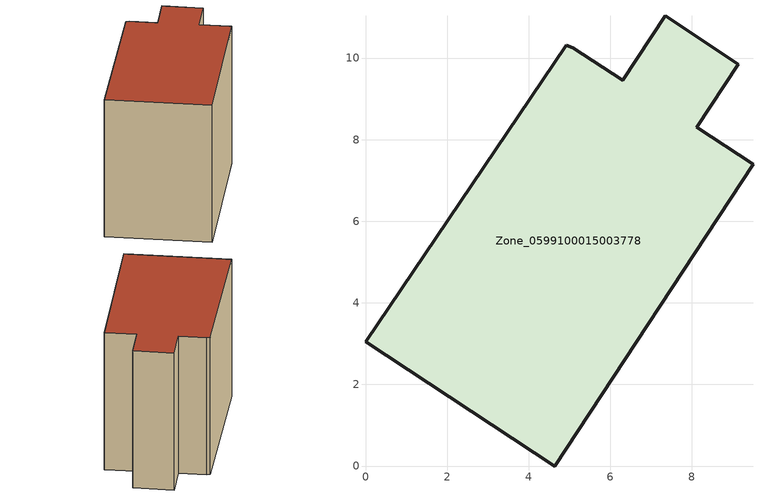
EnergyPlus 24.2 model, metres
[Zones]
Zone_0599100015003778
 floor ground (C_G): 6.31,9.45 7.35,11.03 9.14,9.85 8.12,8.3 9.5,7.39 4.64,0 0,3.05 4.92,10.31 5.09,10.25 z0.91
 wall outside (C_F): 8.12,8.3 9.14,9.85 7.35,11.03 6.31,9.45 5.09,10.25 4.92,10.31 0,3.05 4.64,0 9.5,7.39 8.12,8.3 z0.91:8.78
 roof outside (C_R): 5.09,10.25 4.92,10.31 0,3.05 4.64,0 9.5,7.39 8.12,8.3 9.14,9.85 7.35,11.03 6.31,9.45 z8.78
[BUILDING]
Pand.0599100015003778: North Axis=0; Terrain=City; Loads Convergence Tolerance Value=0.04; Temperature Convergence Tolerance Value=0.4; Solar Distribution=FullExterior; Maximum Number of Warmup Days=25; Minimum Number of Warmup Days=1
[Site:Location]
Rotterdam.The.Hague.AP_ZH_NLD Design_Conditions: Latitude=51.96; Longitude=4.45; Time Zone=1; Elevation=-4.5
[SITE:GROUNDTEMPERATURE:BUILDINGSURFACE]
18, 18, 18, 18, 18, 18, 18, 18, 18, 18, 18, 18
[MATERIAL] Thermal Absorptance=0.9; Solar Absorptance=0.7; Visible Absorptance=0.7
Name | Roughness | Thickness | Conductivity | Density | Specific Heat
G.TI.1965-1974 | MediumSmooth | 0.15 | 0.882353 | 540 | 1210
F.TI.1965-1974 | Rough | 0.3 | 0.697674 | 1920 | 840
R.TI.1965-1974 | MediumRough | 0.2 | 0.232558 | 1500 | 1000
[CONSTRUCTION]
C_G: G.TI.1965-1974
C_F: F.TI.1965-1974
C_R: R.TI.1965-1974
[ZONE]
Zone_0599100015003778: Type=1; Multiplier=1; Ceiling Height=Autocalculate; Volume=Autocalculate; Floor Area=autocalculate; Part of Total Floor Area=Yes
[ZONEINFILTRATION:DESIGNFLOWRATE]
Infil_Zone_0599100015003778: Zone or ZoneList or Space or SpaceList=Zone_0599100015003778; Schedule=AlwaysOn; Design Flow Rate Calculation Method=Flow/Area; Flow Rate per Floor Area=0.003; Constant Term Coefficient=1; Temperature Term Coefficient=0; Velocity Term Coefficient=0; Velocity Squared Term Coefficient=0
[HVACTEMPLATE:ZONE:IDEALLOADSAIRSYSTEM]
Zone_0599100015003778: Maximum Heating Supply Air Temperature=50; Minimum Cooling Supply Air Temperature=13; Maximum Heating Supply Air Humidity Ratio=0.0156; Minimum Cooling Supply Air Humidity Ratio=0.0077; Heating Limit=NoLimit; Cooling Limit=NoLimit; Dehumidification Control Type=ConstantSensibleHeatRatio; Cooling Sensible Heat Ratio=0.7; Dehumidification Setpoint=60; Humidification Control Type=None; Humidification Setpoint=30; Outdoor Air Method=None; Outdoor Air Flow Rate per Person=0.00944; Outdoor Air Flow Rate per Zone Floor Area=0; Outdoor Air Flow Rate per Zone=0; Demand Controlled Ventilation Type=None; Outdoor Air Economizer Type=NoEconomizer; Heat Recovery Type=None; Sensible Heat Recovery Effectiveness=0.7; Latent Heat Recovery Effectiveness=0.65
[ZONECONTROL:THERMOSTAT]
ThermostatControl_Zone_0599100015003778: Zone or ZoneList=Zone_0599100015003778; Control Type Schedule=DualSetpointControlType; Control 1=Thermostat_Zone_0599100015003778; Temperature Difference Between Cutout And Setpoint=0
[THERMOSTATSETPOINT:DUALSETPOINT]
Thermostat_Zone_0599100015003778: Heating Setpoint Temperature Schedule=HeatingSetpoint_Zone_0599100015003778; Cooling Setpoint Temperature Schedule=CoolingSetpoint_Zone_0599100015003778
[SCHEDULE:COMPACT]
HeatingSetpoint_Zone_0599100015003778: Through: 12/31, For: AllDays, Until: 24:00, 21
CoolingSetpoint_Zone_0599100015003778: Through: 12/31, For: AllDays, Until: 24:00, 24
DualSetpointControlType: Through: 12/31, For: AllDays, Until: 24:00, 4
AlwaysOn: Through: 12/31, For: AllDays, Until: 24:00, 1
